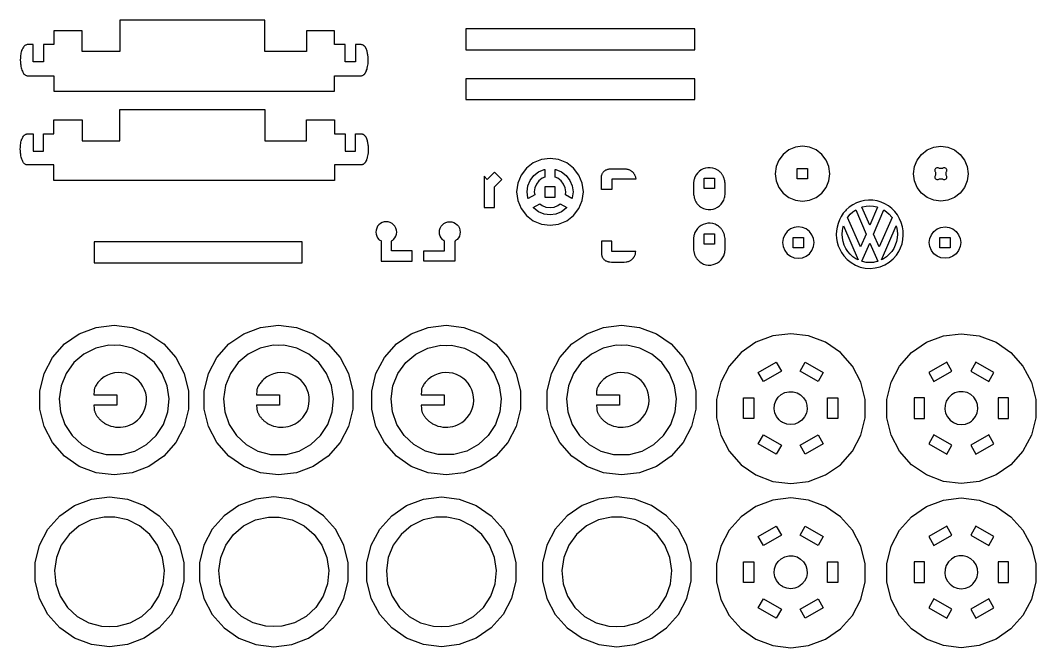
# Model space of a CAD drawing. Extents: x -23.6 to 62.2, y -80.9 to -11.5.
# Drawn here: x 35.15 to 59.56, y -29.04 to -13.96 of the extents above; entities that cross this region are included whole.
import ezdxf

# ---------------------------------------------------------------- set-up
doc = ezdxf.new("R2010")
doc.units = 0
doc.layers.get('0').update_dxf_attribs({"linetype": 'CONTINUOUS'})
doc.layers.add('SECTIONCUTEDGES', color=18, linetype='CONTINUOUS')

msp = doc.modelspace()

# ---------------------------------------------------------------- linework, layer by layer
for points in [[(51.589, -18.009), (51.589, -17.759), (51.838, -17.759), (51.838, -18.009)], [(48.011, -17.962), (47.761, -17.962), (47.761, -18.212), (48.011, -18.212)]]:
    msp.add_lwpolyline(points, close=True)
at = {"layer": 'SECTIONCUTEDGES'}
for points in [[(35.27, -15.277), (35.28, -15.283), (35.294, -15.289), (35.306, -15.292), (35.321, -15.295), (35.33, -15.295), (35.963, -15.295), (35.963, -15.67), (42.709, -15.67), (42.709, -15.295), (43.346, -15.295), (43.355, -15.294), (43.368, -15.292), (43.38, -15.288), (43.392, -15.283), (43.403, -15.277), (43.414, -15.269), (43.421, -15.263), (43.428, -15.256), (43.431, -15.253), (43.438, -15.245), (43.443, -15.237), (43.449, -15.229), (43.451, -15.224), (43.461, -15.203), (43.471, -15.181), (43.477, -15.165), (43.487, -15.134), (43.494, -15.111), (43.502, -15.074), (43.507, -15.043), (43.512, -15.007), (43.514, -14.98), (43.515, -14.952), (43.516, -14.925), (43.516, -14.902), (43.515, -14.88), (43.513, -14.858), (43.511, -14.835), (43.509, -14.813), (43.505, -14.791), (43.502, -14.769), (43.497, -14.747), (43.492, -14.725), (43.487, -14.704), (43.481, -14.682), (43.474, -14.661), (43.471, -14.653), (43.468, -14.645), (43.464, -14.637), (43.46, -14.63), (43.456, -14.622), (43.451, -14.615), (43.447, -14.608), (43.441, -14.601), (43.436, -14.595), (43.43, -14.589), (43.424, -14.583), (43.41, -14.571), (43.402, -14.566), (43.391, -14.559), (43.381, -14.554), (43.37, -14.551), (43.359, -14.549), (43.349, -14.548), (43.291, -14.546), (43.208, -14.546), (43.208, -14.963), (42.959, -14.963), (42.959, -14.546), (42.709, -14.546), (42.709, -14.213), (42.034, -14.213), (42.034, -14.713), (41.031, -14.713), (41.031, -13.963), (37.546, -13.963), (37.546, -14.713), (36.638, -14.713), (36.638, -14.213), (35.963, -14.213), (35.963, -14.546), (35.713, -14.546), (35.713, -14.963), (35.463, -14.963), (35.463, -14.546), (35.356, -14.546), (35.334, -14.547), (35.32, -14.548), (35.307, -14.551), (35.303, -14.552), (35.29, -14.557), (35.278, -14.562), (35.267, -14.569), (35.257, -14.576), (35.251, -14.582), (35.243, -14.59), (35.229, -14.607), (35.214, -14.63), (35.205, -14.646), (35.196, -14.664), (35.187, -14.686), (35.18, -14.708), (35.177, -14.719), (35.171, -14.749), (35.165, -14.78), (35.161, -14.811), (35.158, -14.842), (35.156, -14.874), (35.155, -14.912), (35.155, -14.92), (35.156, -14.959), (35.157, -14.974), (35.16, -15.013), (35.164, -15.036), (35.17, -15.075), (35.177, -15.108), (35.183, -15.13), (35.193, -15.158), (35.204, -15.185), (35.216, -15.212), (35.235, -15.244), (35.243, -15.254), (35.248, -15.259), (35.257, -15.268)], [(45.865, -14.669), (51.362, -14.669), (51.362, -14.169), (45.865, -14.169)], [(45.865, -15.869), (51.362, -15.869), (51.362, -15.369), (45.865, -15.369)], [(35.28, -17.427), (35.27, -17.421), (35.257, -17.411), (35.248, -17.403), (35.243, -17.398), (35.235, -17.388), (35.216, -17.356), (35.204, -17.329), (35.193, -17.301), (35.183, -17.274), (35.177, -17.252), (35.17, -17.219), (35.164, -17.18), (35.16, -17.157), (35.157, -17.118), (35.156, -17.103), (35.155, -17.064), (35.155, -17.056), (35.156, -17.017), (35.158, -16.986), (35.161, -16.955), (35.165, -16.924), (35.171, -16.893), (35.177, -16.863), (35.18, -16.852), (35.187, -16.83), (35.196, -16.808), (35.205, -16.79), (35.214, -16.774), (35.229, -16.751), (35.243, -16.733), (35.251, -16.726), (35.257, -16.72), (35.267, -16.713), (35.278, -16.706), (35.29, -16.701), (35.303, -16.696), (35.307, -16.695), (35.32, -16.692), (35.334, -16.691), (35.356, -16.69), (35.463, -16.69), (35.463, -17.107), (35.713, -17.107), (35.713, -16.69), (35.963, -16.69), (35.963, -16.357), (36.638, -16.357), (36.638, -16.857), (37.546, -16.857), (37.546, -16.107), (41.031, -16.107), (41.031, -16.857), (42.034, -16.857), (42.034, -16.357), (42.709, -16.357), (42.709, -16.69), (42.959, -16.69), (42.959, -17.107), (43.208, -17.107), (43.208, -16.69), (43.291, -16.69), (43.349, -16.691), (43.359, -16.692), (43.37, -16.695), (43.381, -16.698), (43.391, -16.703), (43.402, -16.71), (43.41, -16.715), (43.424, -16.727), (43.43, -16.732), (43.436, -16.739), (43.441, -16.745), (43.447, -16.752), (43.451, -16.759), (43.456, -16.766), (43.46, -16.773), (43.464, -16.781), (43.468, -16.789), (43.471, -16.797), (43.474, -16.805), (43.481, -16.826), (43.487, -16.848), (43.492, -16.869), (43.497, -16.891), (43.502, -16.913), (43.505, -16.935), (43.509, -16.957), (43.511, -16.979), (43.513, -17.002), (43.515, -17.024), (43.516, -17.046), (43.516, -17.069), (43.515, -17.096), (43.514, -17.123), (43.512, -17.151), (43.507, -17.187), (43.502, -17.218), (43.494, -17.255), (43.487, -17.278), (43.477, -17.309), (43.471, -17.325), (43.461, -17.347), (43.451, -17.368), (43.449, -17.373), (43.443, -17.381), (43.438, -17.389), (43.431, -17.396), (43.428, -17.4), (43.421, -17.407), (43.414, -17.413), (43.403, -17.42), (43.392, -17.427), (43.38, -17.432), (43.368, -17.436), (43.355, -17.438), (43.346, -17.439), (42.709, -17.439), (42.709, -17.814), (35.963, -17.814), (35.963, -17.439), (35.33, -17.439), (35.321, -17.439), (35.306, -17.436), (35.294, -17.433)], [(53.624, -18.22), (53.782, -18.286), (53.953, -18.308), (54.123, -18.286), (54.281, -18.22), (54.418, -18.115), (54.522, -17.979), (54.588, -17.82), (54.61, -17.65), (54.588, -17.48), (54.522, -17.321), (54.418, -17.185), (54.281, -17.08), (54.123, -17.015), (53.953, -16.992), (53.782, -17.015), (53.624, -17.08), (53.487, -17.185), (53.383, -17.321), (53.317, -17.48), (53.295, -17.65), (53.317, -17.82), (53.383, -17.979), (53.487, -18.115)], [(56.949, -18.22), (56.813, -18.115), (56.708, -17.979), (56.643, -17.82), (56.62, -17.65), (56.643, -17.48), (56.708, -17.321), (56.813, -17.185), (56.949, -17.08), (57.108, -17.015), (57.278, -16.992), (57.448, -17.015), (57.607, -17.08), (57.743, -17.185), (57.848, -17.321), (57.914, -17.48), (57.936, -17.65), (57.914, -17.82), (57.848, -17.979), (57.743, -18.115), (57.607, -18.22), (57.448, -18.286), (57.278, -18.308), (57.108, -18.286)], [(47.484, -18.782), (47.678, -18.862), (47.886, -18.89), (48.093, -18.862), (48.287, -18.782), (48.453, -18.655), (48.581, -18.488), (48.661, -18.295), (48.688, -18.087), (48.661, -17.879), (48.581, -17.686), (48.453, -17.519), (48.287, -17.392), (48.093, -17.312), (47.886, -17.284), (47.678, -17.312), (47.484, -17.392), (47.318, -17.519), (47.191, -17.686), (47.11, -17.879), (47.083, -18.087), (47.11, -18.295), (47.191, -18.488), (47.318, -18.655)], [(47.354, -18.236), (47.352, -18.231), (47.333, -18.087), (47.352, -17.944), (47.407, -17.81), (47.495, -17.696), (47.609, -17.608), (47.743, -17.553), (47.748, -17.552), (47.761, -17.55), (47.761, -17.733), (47.697, -17.76), (47.618, -17.82), (47.558, -17.898), (47.521, -17.989), (47.508, -18.087), (47.517, -18.156), (47.359, -18.247)], [(48.255, -18.156), (48.264, -18.087), (48.251, -17.989), (48.213, -17.898), (48.153, -17.82), (48.075, -17.76), (48.011, -17.733), (48.011, -17.55), (48.024, -17.552), (48.029, -17.553), (48.162, -17.608), (48.277, -17.696), (48.365, -17.81), (48.42, -17.944), (48.439, -18.087), (48.42, -18.231), (48.418, -18.236), (48.413, -18.247)], [(49.119, -18.033), (49.119, -17.785), (49.12, -17.728), (49.122, -17.712), (49.124, -17.697), (49.127, -17.687), (49.13, -17.677), (49.135, -17.664), (49.14, -17.651), (49.147, -17.639), (49.154, -17.627), (49.162, -17.616), (49.171, -17.606), (49.182, -17.595), (49.187, -17.59), (49.198, -17.581), (49.21, -17.572), (49.222, -17.565), (49.228, -17.561), (49.241, -17.555), (49.256, -17.549), (49.271, -17.544), (49.279, -17.541), (49.294, -17.538), (49.31, -17.535), (49.326, -17.533), (49.349, -17.532), (49.404, -17.531), (49.514, -17.53), (49.618, -17.531), (49.676, -17.533), (49.712, -17.535), (49.732, -17.538), (49.752, -17.543), (49.772, -17.549), (49.78, -17.552), (49.795, -17.558), (49.809, -17.565), (49.823, -17.573), (49.836, -17.582), (49.843, -17.587), (49.851, -17.594), (49.859, -17.601), (49.867, -17.608), (49.875, -17.616), (49.882, -17.623), (49.889, -17.632), (49.895, -17.64), (49.901, -17.649), (49.907, -17.658), (49.912, -17.667), (49.917, -17.677), (49.923, -17.69), (49.932, -17.713), (49.937, -17.728), (49.94, -17.74), (49.947, -17.774), (49.949, -17.783), (49.368, -17.783), (49.368, -18.033)], [(51.523, -18.46), (51.577, -18.486), (51.632, -18.503), (51.689, -18.511), (51.747, -18.51), (51.804, -18.501), (51.858, -18.483), (51.91, -18.457), (51.957, -18.423), (51.998, -18.383), (52.033, -18.337), (52.06, -18.286), (52.081, -18.225), (52.084, -18.212), (52.087, -18.19), (52.092, -18.138), (52.092, -17.881), (52.089, -17.856), (52.083, -17.821), (52.079, -17.801), (52.073, -17.779), (52.067, -17.762), (52.061, -17.746), (52.054, -17.729), (52.047, -17.713), (52.039, -17.697), (52.032, -17.684), (52.024, -17.671), (52.015, -17.659), (52.006, -17.647), (51.997, -17.635), (51.987, -17.624), (51.977, -17.613), (51.966, -17.602), (51.954, -17.592), (51.943, -17.583), (51.931, -17.574), (51.914, -17.563), (51.903, -17.556), (51.851, -17.531), (51.795, -17.514), (51.738, -17.506), (51.681, -17.507), (51.624, -17.516), (51.569, -17.534), (51.517, -17.56), (51.471, -17.594), (51.429, -17.634), (51.395, -17.68), (51.368, -17.731), (51.348, -17.788), (51.344, -17.803), (51.341, -17.822), (51.337, -17.861), (51.336, -17.884), (51.336, -18.135), (51.337, -18.151), (51.339, -18.173), (51.346, -18.207), (51.352, -18.231), (51.357, -18.247), (51.363, -18.264), (51.369, -18.28), (51.376, -18.296), (51.384, -18.312), (51.393, -18.329), (51.404, -18.347), (51.416, -18.364), (51.429, -18.381), (51.443, -18.397), (51.458, -18.412), (51.476, -18.427), (51.499, -18.445), (51.513, -18.455)], [(53.828, -17.775), (53.828, -17.525), (54.077, -17.525), (54.077, -17.775)], [(57.166, -17.785), (57.181, -17.791), (57.197, -17.793), (57.214, -17.791), (57.229, -17.785), (57.242, -17.775), (57.315, -17.775), (57.327, -17.785), (57.343, -17.791), (57.359, -17.793), (57.375, -17.791), (57.39, -17.785), (57.403, -17.775), (57.413, -17.762), (57.419, -17.747), (57.421, -17.731), (57.419, -17.715), (57.413, -17.7), (57.403, -17.687), (57.403, -17.614), (57.413, -17.601), (57.419, -17.586), (57.421, -17.569), (57.419, -17.553), (57.413, -17.538), (57.403, -17.525), (57.39, -17.515), (57.375, -17.509), (57.359, -17.507), (57.343, -17.509), (57.327, -17.515), (57.315, -17.525), (57.242, -17.525), (57.229, -17.515), (57.214, -17.509), (57.197, -17.507), (57.181, -17.509), (57.166, -17.515), (57.153, -17.525), (57.143, -17.538), (57.137, -17.553), (57.135, -17.569), (57.137, -17.586), (57.143, -17.601), (57.153, -17.614), (57.153, -17.687), (57.143, -17.7), (57.137, -17.715), (57.135, -17.731), (57.137, -17.747), (57.143, -17.762), (57.153, -17.775)], [(46.551, -18.463), (46.551, -17.963), (46.728, -17.787), (46.551, -17.61), (46.375, -17.787), (46.301, -17.713), (46.301, -18.463)], [(55.226, -19.849), (55.34, -19.893), (55.458, -19.919), (55.58, -19.927), (55.701, -19.916), (55.819, -19.887), (55.932, -19.841), (56.036, -19.778), (56.129, -19.699), (56.209, -19.608), (56.265, -19.522), (56.311, -19.429), (56.345, -19.332), (56.366, -19.231), (56.375, -19.129), (56.371, -19.026), (56.355, -18.924), (56.326, -18.825), (56.286, -18.731), (56.233, -18.642), (56.171, -18.56), (56.099, -18.486), (56.019, -18.424), (55.933, -18.372), (55.84, -18.331), (55.744, -18.303), (55.644, -18.287), (55.543, -18.284), (55.443, -18.293), (55.344, -18.316), (55.249, -18.351), (55.16, -18.397), (55.077, -18.455), (55.002, -18.522), (54.983, -18.542), (54.971, -18.555), (54.933, -18.602), (54.882, -18.679), (54.84, -18.76), (54.807, -18.845), (54.783, -18.933), (54.769, -19.024), (54.765, -19.115), (54.771, -19.206), (54.787, -19.295), (54.813, -19.383), (54.848, -19.467), (54.892, -19.547), (54.944, -19.622), (55.026, -19.712), (55.121, -19.788)], [(47.609, -18.566), (47.493, -18.476), (47.484, -18.463), (47.642, -18.372), (47.697, -18.414), (47.788, -18.452), (47.886, -18.465), (47.984, -18.452), (48.075, -18.414), (48.13, -18.372), (48.288, -18.463), (48.281, -18.473), (48.277, -18.478), (48.162, -18.566), (48.029, -18.621), (47.886, -18.64), (47.743, -18.621)], [(55.344, -19.411), (55.035, -18.704), (55.044, -18.691), (55.101, -18.624), (55.166, -18.565), (55.231, -18.521), (55.484, -19.103)], [(55.571, -18.888), (55.382, -18.453), (55.397, -18.448), (55.484, -18.43), (55.571, -18.424), (55.657, -18.43), (55.743, -18.448), (55.759, -18.453)], [(55.797, -19.411), (55.657, -19.103), (55.911, -18.521), (55.975, -18.565), (56.04, -18.624), (56.098, -18.691), (56.106, -18.704)], [(43.826, -19.751), (44.575, -19.751), (44.575, -19.501), (44.076, -19.501), (44.076, -19.27), (44.077, -19.268), (44.08, -19.264), (44.085, -19.259), (44.089, -19.256), (44.104, -19.249), (44.115, -19.241), (44.125, -19.233), (44.127, -19.231), (44.158, -19.193), (44.182, -19.149), (44.196, -19.103), (44.201, -19.054), (44.196, -19.005), (44.182, -18.958), (44.158, -18.915), (44.127, -18.877), (44.09, -18.846), (44.046, -18.823), (43.999, -18.809), (43.951, -18.804), (43.902, -18.809), (43.855, -18.823), (43.812, -18.846), (43.774, -18.877), (43.743, -18.915), (43.72, -18.958), (43.706, -19.005), (43.701, -19.054), (43.706, -19.103), (43.72, -19.149), (43.743, -19.193), (43.774, -19.231), (43.782, -19.238), (43.796, -19.248), (43.816, -19.258), (43.82, -19.262), (43.824, -19.267), (43.826, -19.27)], [(44.851, -19.751), (44.851, -19.501), (45.351, -19.501), (45.351, -19.27), (45.35, -19.269), (45.344, -19.261), (45.341, -19.259), (45.336, -19.255), (45.328, -19.252), (45.317, -19.245), (45.311, -19.241), (45.301, -19.233), (45.268, -19.193), (45.245, -19.149), (45.231, -19.103), (45.226, -19.054), (45.231, -19.005), (45.245, -18.958), (45.268, -18.915), (45.299, -18.877), (45.337, -18.846), (45.38, -18.823), (45.427, -18.809), (45.476, -18.804), (45.524, -18.809), (45.571, -18.823), (45.614, -18.846), (45.652, -18.877), (45.683, -18.915), (45.706, -18.958), (45.721, -19.005), (45.725, -19.054), (45.721, -19.103), (45.706, -19.149), (45.683, -19.193), (45.652, -19.231), (45.639, -19.242), (45.63, -19.248), (45.614, -19.256), (45.607, -19.262), (45.602, -19.268), (45.601, -19.27), (45.601, -19.751)], [(51.524, -19.796), (51.577, -19.821), (51.632, -19.838), (51.689, -19.846), (51.747, -19.845), (51.804, -19.836), (51.858, -19.818), (51.91, -19.792), (51.957, -19.758), (51.998, -19.718), (52.033, -19.672), (52.06, -19.621), (52.08, -19.564), (52.082, -19.556), (52.084, -19.548), (52.087, -19.525), (52.092, -19.471), (52.092, -19.216), (52.091, -19.207), (52.087, -19.176), (52.08, -19.141), (52.075, -19.122), (52.07, -19.105), (52.067, -19.097), (52.061, -19.081), (52.054, -19.064), (52.047, -19.048), (52.039, -19.033), (52.032, -19.019), (52.024, -19.006), (52.015, -18.994), (52.006, -18.982), (51.997, -18.97), (51.987, -18.959), (51.977, -18.948), (51.966, -18.937), (51.954, -18.927), (51.943, -18.918), (51.931, -18.909), (51.914, -18.898), (51.904, -18.892), (51.851, -18.866), (51.795, -18.849), (51.738, -18.841), (51.681, -18.842), (51.624, -18.851), (51.569, -18.869), (51.517, -18.895), (51.471, -18.929), (51.429, -18.969), (51.395, -19.015), (51.368, -19.066), (51.348, -19.123), (51.345, -19.133), (51.343, -19.146), (51.337, -19.196), (51.336, -19.217), (51.336, -19.482), (51.337, -19.488), (51.342, -19.523), (51.35, -19.557), (51.354, -19.574), (51.36, -19.591), (51.366, -19.607), (51.369, -19.615), (51.376, -19.631), (51.38, -19.639), (51.388, -19.654), (51.393, -19.664), (51.404, -19.682), (51.416, -19.699), (51.422, -19.708), (51.436, -19.724), (51.451, -19.74), (51.476, -19.762), (51.499, -19.78), (51.512, -19.789)], [(53.663, -19.633), (53.755, -19.671), (53.852, -19.684), (53.95, -19.671), (54.041, -19.633), (54.12, -19.573), (54.18, -19.494), (54.218, -19.403), (54.231, -19.305), (54.218, -19.208), (54.18, -19.116), (54.12, -19.038), (54.041, -18.978), (53.95, -18.94), (53.852, -18.927), (53.755, -18.94), (53.663, -18.978), (53.585, -19.038), (53.525, -19.116), (53.487, -19.208), (53.474, -19.305), (53.487, -19.403), (53.525, -19.494), (53.585, -19.573)], [(55.238, -19.696), (55.166, -19.646), (55.101, -19.587), (55.044, -19.52), (54.995, -19.446), (54.957, -19.366), (54.929, -19.282), (54.912, -19.195), (54.906, -19.106), (54.912, -19.017), (54.931, -18.921), (54.938, -18.9), (55.292, -19.723), (55.249, -19.701)], [(55.849, -19.723), (56.203, -18.9), (56.208, -18.915), (56.212, -18.929), (56.229, -19.017), (56.235, -19.106), (56.229, -19.195), (56.212, -19.282), (56.184, -19.366), (56.146, -19.446), (56.098, -19.52), (56.04, -19.587), (55.975, -19.646), (55.899, -19.698)], [(57.28, -19.671), (57.189, -19.633), (57.111, -19.573), (57.051, -19.494), (57.013, -19.403), (57, -19.305), (57.013, -19.208), (57.051, -19.116), (57.111, -19.038), (57.189, -18.978), (57.28, -18.94), (57.378, -18.927), (57.476, -18.94), (57.567, -18.978), (57.646, -19.038), (57.706, -19.116), (57.743, -19.208), (57.756, -19.305), (57.743, -19.403), (57.706, -19.494), (57.646, -19.573), (57.567, -19.633), (57.476, -19.671), (57.378, -19.684)], [(49.222, -19.741), (49.235, -19.748), (49.249, -19.754), (49.264, -19.76), (49.279, -19.764), (49.294, -19.768), (49.31, -19.771), (49.326, -19.772), (49.365, -19.774), (49.412, -19.775), (49.531, -19.776), (49.635, -19.774), (49.671, -19.773), (49.712, -19.77), (49.732, -19.767), (49.752, -19.763), (49.772, -19.757), (49.787, -19.751), (49.802, -19.744), (49.816, -19.737), (49.83, -19.728), (49.843, -19.719), (49.851, -19.712), (49.859, -19.705), (49.867, -19.698), (49.875, -19.69), (49.882, -19.682), (49.889, -19.674), (49.895, -19.665), (49.901, -19.657), (49.907, -19.648), (49.912, -19.638), (49.917, -19.629), (49.922, -19.619), (49.928, -19.604), (49.936, -19.582), (49.943, -19.553), (49.949, -19.523), (49.368, -19.523), (49.368, -19.273), (49.119, -19.273), (49.119, -19.525), (49.119, -19.552), (49.12, -19.583), (49.121, -19.588), (49.123, -19.604), (49.127, -19.619), (49.13, -19.629), (49.135, -19.642), (49.14, -19.654), (49.147, -19.667), (49.154, -19.678), (49.162, -19.689), (49.171, -19.7), (49.182, -19.711), (49.192, -19.72), (49.204, -19.729), (49.21, -19.733)], [(51.589, -19.344), (51.589, -19.094), (51.839, -19.094), (51.839, -19.344)], [(53.727, -19.43), (53.727, -19.181), (53.977, -19.181), (53.977, -19.43)], [(57.253, -19.43), (57.253, -19.181), (57.503, -19.181), (57.503, -19.43)], [(36.93, -19.791), (41.927, -19.791), (41.927, -19.291), (36.93, -19.291)], [(55.378, -19.756), (55.571, -19.318), (55.764, -19.756), (55.753, -19.76), (55.743, -19.764), (55.657, -19.781), (55.571, -19.787), (55.484, -19.781), (55.397, -19.763)], [(36.572, -24.685), (36.215, -24.438), (35.927, -24.114), (35.725, -23.729), (35.621, -23.308), (35.621, -22.874), (35.725, -22.452), (35.927, -22.068), (36.215, -21.743), (36.572, -21.497), (36.978, -21.343), (37.409, -21.291), (37.84, -21.343), (38.246, -21.497), (38.603, -21.743), (38.891, -22.068), (39.092, -22.452), (39.196, -22.874), (39.196, -23.308), (39.093, -23.729), (38.891, -24.114), (38.603, -24.438), (38.246, -24.685), (37.84, -24.839), (37.409, -24.891), (36.978, -24.839)], [(40.523, -24.685), (40.165, -24.438), (39.878, -24.113), (39.676, -23.729), (39.572, -23.308), (39.572, -22.874), (39.676, -22.452), (39.878, -22.068), (40.166, -21.743), (40.523, -21.497), (40.929, -21.343), (41.36, -21.291), (41.79, -21.343), (42.196, -21.497), (42.553, -21.743), (42.841, -22.068), (43.043, -22.452), (43.147, -22.874), (43.147, -23.308), (43.043, -23.729), (42.842, -24.113), (42.554, -24.438), (42.196, -24.685), (41.79, -24.839), (41.36, -24.891), (40.929, -24.839)], [(44.192, -24.438), (43.905, -24.114), (43.703, -23.729), (43.599, -23.308), (43.599, -22.874), (43.703, -22.452), (43.905, -22.068), (44.193, -21.743), (44.55, -21.497), (44.956, -21.343), (45.387, -21.291), (45.817, -21.343), (46.223, -21.497), (46.58, -21.743), (46.868, -22.068), (47.07, -22.452), (47.174, -22.874), (47.174, -23.308), (47.07, -23.729), (46.869, -24.114), (46.581, -24.438), (46.223, -24.685), (45.817, -24.839), (45.387, -24.891), (44.956, -24.839), (44.55, -24.685)], [(48.767, -24.685), (48.41, -24.438), (48.122, -24.114), (47.921, -23.729), (47.817, -23.308), (47.817, -22.874), (47.921, -22.452), (48.123, -22.068), (48.41, -21.743), (48.768, -21.497), (49.173, -21.343), (49.604, -21.291), (50.035, -21.343), (50.441, -21.497), (50.798, -21.743), (51.086, -22.068), (51.288, -22.452), (51.392, -22.874), (51.392, -23.308), (51.288, -23.729), (51.086, -24.114), (50.798, -24.438), (50.441, -24.685), (50.035, -24.839), (49.604, -24.891), (49.173, -24.839)], [(52.476, -24.645), (52.834, -24.891), (53.24, -25.045), (53.67, -25.097), (54.101, -25.045), (54.507, -24.891), (54.865, -24.645), (55.152, -24.32), (55.354, -23.936), (55.458, -23.514), (55.458, -23.08), (55.354, -22.659), (55.152, -22.275), (54.864, -21.95), (54.507, -21.703), (54.101, -21.55), (53.67, -21.498), (53.24, -21.55), (52.834, -21.703), (52.477, -21.95), (52.189, -22.275), (51.987, -22.659), (51.883, -23.08), (51.883, -23.514), (51.987, -23.936), (52.188, -24.32)], [(57.339, -25.045), (56.933, -24.891), (56.576, -24.645), (56.288, -24.32), (56.086, -23.936), (55.982, -23.514), (55.982, -23.08), (56.086, -22.659), (56.288, -22.275), (56.576, -21.95), (56.933, -21.703), (57.339, -21.55), (57.77, -21.498), (58.201, -21.55), (58.607, -21.703), (58.964, -21.95), (59.252, -22.275), (59.454, -22.659), (59.558, -23.08), (59.558, -23.514), (59.454, -23.936), (59.252, -24.32), (58.964, -24.645), (58.607, -24.891), (58.201, -25.045), (57.77, -25.097)], [(36.633, -24.161), (36.911, -24.315), (37.219, -24.399), (37.409, -24.403), (37.599, -24.399), (37.907, -24.315), (38.185, -24.161), (38.419, -23.944), (38.594, -23.677), (38.7, -23.377), (38.731, -23.06), (38.685, -22.745), (38.565, -22.449), (38.378, -22.191), (38.134, -21.986), (37.849, -21.844), (37.538, -21.775), (37.409, -21.778), (37.28, -21.775), (36.969, -21.844), (36.683, -21.986), (36.44, -22.191), (36.253, -22.449), (36.133, -22.745), (36.087, -23.06), (36.118, -23.377), (36.224, -23.677), (36.399, -23.944)], [(40.583, -24.16), (40.862, -24.315), (41.169, -24.399), (41.36, -24.403), (41.55, -24.399), (41.857, -24.315), (42.136, -24.16), (42.369, -23.944), (42.544, -23.677), (42.65, -23.377), (42.681, -23.06), (42.635, -22.744), (42.516, -22.449), (42.328, -22.191), (42.085, -21.986), (41.8, -21.844), (41.488, -21.775), (41.36, -21.778), (41.231, -21.775), (40.92, -21.844), (40.634, -21.986), (40.391, -22.191), (40.204, -22.449), (40.084, -22.744), (40.038, -23.06), (40.069, -23.377), (40.175, -23.677), (40.35, -23.944)], [(45.387, -24.403), (45.196, -24.399), (44.889, -24.315), (44.61, -24.161), (44.377, -23.944), (44.202, -23.677), (44.096, -23.377), (44.065, -23.06), (44.111, -22.745), (44.231, -22.449), (44.418, -22.191), (44.661, -21.986), (44.947, -21.844), (45.258, -21.775), (45.387, -21.778), (45.515, -21.775), (45.827, -21.844), (46.112, -21.986), (46.355, -22.191), (46.543, -22.449), (46.662, -22.745), (46.708, -23.06), (46.677, -23.377), (46.571, -23.677), (46.396, -23.944), (46.163, -24.161), (45.884, -24.315), (45.577, -24.399)], [(48.828, -24.161), (49.107, -24.315), (49.414, -24.399), (49.604, -24.403), (49.794, -24.399), (50.102, -24.315), (50.381, -24.161), (50.614, -23.944), (50.789, -23.677), (50.895, -23.377), (50.926, -23.06), (50.88, -22.745), (50.76, -22.449), (50.573, -22.191), (50.33, -21.986), (50.044, -21.844), (49.733, -21.775), (49.604, -21.778), (49.475, -21.775), (49.164, -21.844), (48.879, -21.986), (48.635, -22.191), (48.448, -22.449), (48.328, -22.745), (48.283, -23.06), (48.314, -23.377), (48.42, -23.677), (48.594, -23.944)], [(52.887, -22.428), (53.32, -22.178), (53.445, -22.395), (53.012, -22.645)], [(54.328, -22.645), (53.895, -22.395), (54.02, -22.178), (54.452, -22.428)], [(57.113, -22.645), (57.546, -22.395), (57.421, -22.178), (56.988, -22.428)], [(58.428, -22.645), (58.553, -22.428), (58.121, -22.178), (57.996, -22.395)], [(37.179, -23.647), (37.199, -23.659), (37.218, -23.669), (37.272, -23.695), (37.328, -23.715), (37.386, -23.73), (37.445, -23.74), (37.504, -23.745), (37.564, -23.744), (37.623, -23.738), (37.682, -23.727), (37.739, -23.71), (37.795, -23.688), (37.848, -23.662), (37.899, -23.631), (37.969, -23.576), (38.032, -23.512), (38.085, -23.44), (38.127, -23.362), (38.159, -23.279), (38.179, -23.192), (38.188, -23.103), (38.184, -23.014), (38.168, -22.927), (38.14, -22.842), (38.102, -22.762), (38.052, -22.687), (37.993, -22.62), (37.926, -22.562), (37.851, -22.513), (37.77, -22.475), (37.685, -22.448), (37.597, -22.433), (37.507, -22.43), (37.419, -22.439), (37.332, -22.459), (37.248, -22.492), (37.17, -22.535), (37.097, -22.59), (37.086, -22.6), (37.077, -22.609), (37.057, -22.629), (37.037, -22.65), (37.02, -22.669), (37.005, -22.689), (36.99, -22.71), (36.976, -22.731), (36.963, -22.753), (36.953, -22.772), (36.946, -22.786), (36.941, -22.801), (36.938, -22.808), (36.934, -22.824), (36.931, -22.839), (36.929, -22.857), (36.928, -22.869), (36.921, -22.962), (37.475, -22.962), (37.475, -23.212), (36.921, -23.212), (36.928, -23.295), (36.931, -23.32), (36.933, -23.337), (36.937, -23.353), (36.942, -23.369), (36.948, -23.385), (36.951, -23.393), (36.958, -23.408), (36.965, -23.421), (36.972, -23.433), (36.979, -23.446), (36.987, -23.458), (36.995, -23.47), (37.003, -23.482), (37.012, -23.493), (37.021, -23.505), (37.03, -23.516), (37.039, -23.527), (37.048, -23.538), (37.058, -23.549), (37.068, -23.559), (37.078, -23.569), (37.088, -23.579), (37.099, -23.588), (37.11, -23.597), (37.121, -23.606), (37.132, -23.615), (37.143, -23.623), (37.155, -23.631), (37.167, -23.639)], [(41.09, -23.647), (41.11, -23.659), (41.13, -23.669), (41.184, -23.695), (41.24, -23.715), (41.298, -23.73), (41.356, -23.74), (41.416, -23.745), (41.475, -23.744), (41.535, -23.738), (41.593, -23.727), (41.651, -23.71), (41.706, -23.688), (41.76, -23.662), (41.811, -23.631), (41.881, -23.576), (41.943, -23.512), (41.996, -23.44), (42.039, -23.362), (42.071, -23.279), (42.091, -23.192), (42.099, -23.103), (42.096, -23.014), (42.08, -22.927), (42.052, -22.842), (42.013, -22.762), (41.964, -22.687), (41.905, -22.62), (41.837, -22.562), (41.762, -22.513), (41.682, -22.475), (41.596, -22.448), (41.508, -22.433), (41.419, -22.43), (41.33, -22.439), (41.243, -22.459), (41.16, -22.492), (41.082, -22.535), (41.009, -22.59), (40.997, -22.6), (40.988, -22.609), (40.968, -22.629), (40.949, -22.65), (40.932, -22.669), (40.916, -22.689), (40.902, -22.71), (40.888, -22.731), (40.875, -22.753), (40.865, -22.772), (40.858, -22.786), (40.852, -22.801), (40.85, -22.808), (40.846, -22.824), (40.843, -22.839), (40.84, -22.857), (40.839, -22.869), (40.833, -22.962), (41.387, -22.962), (41.387, -23.212), (40.833, -23.212), (40.84, -23.295), (40.842, -23.32), (40.845, -23.337), (40.849, -23.353), (40.854, -23.369), (40.859, -23.385), (40.863, -23.393), (40.87, -23.408), (40.877, -23.421), (40.884, -23.433), (40.891, -23.446), (40.899, -23.458), (40.907, -23.47), (40.915, -23.482), (40.923, -23.493), (40.932, -23.505), (40.941, -23.516), (40.95, -23.527), (40.96, -23.538), (40.97, -23.549), (40.98, -23.559), (40.99, -23.569), (41, -23.579), (41.011, -23.588), (41.021, -23.597), (41.032, -23.606), (41.044, -23.615), (41.055, -23.623), (41.067, -23.631), (41.078, -23.639)], [(45.044, -23.647), (45.063, -23.659), (45.083, -23.669), (45.137, -23.695), (45.193, -23.715), (45.251, -23.73), (45.31, -23.74), (45.369, -23.745), (45.429, -23.744), (45.488, -23.738), (45.547, -23.727), (45.604, -23.71), (45.66, -23.688), (45.713, -23.662), (45.764, -23.631), (45.834, -23.576), (45.897, -23.512), (45.95, -23.44), (45.992, -23.362), (46.024, -23.279), (46.044, -23.192), (46.053, -23.103), (46.049, -23.014), (46.033, -22.927), (46.005, -22.842), (45.967, -22.762), (45.917, -22.687), (45.858, -22.62), (45.79, -22.562), (45.716, -22.513), (45.635, -22.475), (45.55, -22.448), (45.462, -22.433), (45.372, -22.43), (45.284, -22.439), (45.197, -22.459), (45.113, -22.492), (45.035, -22.535), (44.962, -22.59), (44.951, -22.6), (44.942, -22.609), (44.922, -22.629), (44.902, -22.65), (44.885, -22.669), (44.87, -22.689), (44.855, -22.71), (44.841, -22.731), (44.828, -22.753), (44.818, -22.772), (44.811, -22.786), (44.806, -22.801), (44.803, -22.808), (44.799, -22.824), (44.796, -22.839), (44.794, -22.857), (44.793, -22.869), (44.786, -22.962), (45.34, -22.962), (45.34, -23.212), (44.786, -23.212), (44.793, -23.295), (44.796, -23.32), (44.798, -23.337), (44.802, -23.353), (44.807, -23.369), (44.813, -23.385), (44.816, -23.393), (44.823, -23.408), (44.83, -23.421), (44.837, -23.433), (44.844, -23.446), (44.852, -23.458), (44.86, -23.47), (44.868, -23.482), (44.877, -23.493), (44.886, -23.505), (44.895, -23.516), (44.904, -23.527), (44.913, -23.538), (44.923, -23.549), (44.933, -23.559), (44.943, -23.569), (44.953, -23.579), (44.964, -23.588), (44.975, -23.597), (44.986, -23.606), (44.997, -23.615), (45.008, -23.623), (45.02, -23.631), (45.032, -23.639)], [(49.277, -23.659), (49.297, -23.669), (49.351, -23.695), (49.407, -23.715), (49.464, -23.73), (49.523, -23.74), (49.583, -23.745), (49.642, -23.744), (49.702, -23.738), (49.76, -23.727), (49.818, -23.71), (49.873, -23.688), (49.927, -23.662), (49.978, -23.631), (50.048, -23.576), (50.11, -23.512), (50.163, -23.44), (50.206, -23.362), (50.238, -23.279), (50.258, -23.192), (50.266, -23.103), (50.262, -23.014), (50.247, -22.927), (50.219, -22.842), (50.18, -22.762), (50.131, -22.687), (50.072, -22.62), (50.004, -22.562), (49.929, -22.513), (49.848, -22.475), (49.763, -22.448), (49.675, -22.433), (49.586, -22.43), (49.497, -22.439), (49.41, -22.459), (49.327, -22.492), (49.249, -22.535), (49.176, -22.59), (49.164, -22.6), (49.155, -22.609), (49.135, -22.629), (49.116, -22.65), (49.099, -22.669), (49.083, -22.689), (49.069, -22.71), (49.055, -22.731), (49.041, -22.753), (49.032, -22.772), (49.025, -22.786), (49.019, -22.801), (49.017, -22.808), (49.013, -22.824), (49.01, -22.839), (49.007, -22.857), (49.006, -22.869), (49, -22.962), (49.554, -22.962), (49.554, -23.212), (49, -23.212), (49.007, -23.295), (49.009, -23.32), (49.012, -23.337), (49.016, -23.353), (49.02, -23.369), (49.026, -23.385), (49.029, -23.393), (49.037, -23.408), (49.044, -23.421), (49.051, -23.433), (49.058, -23.446), (49.066, -23.458), (49.074, -23.47), (49.082, -23.482), (49.09, -23.493), (49.099, -23.505), (49.108, -23.516), (49.117, -23.527), (49.127, -23.538), (49.137, -23.549), (49.147, -23.559), (49.157, -23.569), (49.167, -23.579), (49.178, -23.588), (49.188, -23.597), (49.199, -23.606), (49.21, -23.615), (49.222, -23.623), (49.233, -23.631), (49.245, -23.639), (49.257, -23.647)], [(53.472, -23.627), (53.448, -23.612), (53.435, -23.603), (53.418, -23.59), (53.407, -23.58), (53.391, -23.565), (53.329, -23.486), (53.29, -23.395), (53.274, -23.298), (53.283, -23.199), (53.316, -23.106), (53.371, -23.024), (53.444, -22.958), (53.532, -22.912), (53.628, -22.889), (53.727, -22.891), (53.822, -22.917), (53.908, -22.966), (53.979, -23.034), (54.031, -23.118), (54.061, -23.213), (54.066, -23.311), (54.047, -23.408), (54.005, -23.497), (53.941, -23.573), (53.861, -23.631), (53.769, -23.668), (53.671, -23.68), (53.573, -23.668), (53.478, -23.631)], [(57.579, -23.631), (57.671, -23.668), (57.769, -23.68), (57.867, -23.668), (57.968, -23.627), (57.99, -23.614), (58.013, -23.597), (58.037, -23.577), (58.05, -23.564), (58.111, -23.486), (58.15, -23.395), (58.166, -23.298), (58.157, -23.199), (58.125, -23.106), (58.07, -23.024), (57.996, -22.958), (57.909, -22.912), (57.812, -22.889), (57.714, -22.891), (57.618, -22.917), (57.532, -22.966), (57.461, -23.034), (57.409, -23.118), (57.38, -23.213), (57.374, -23.311), (57.393, -23.408), (57.436, -23.497), (57.499, -23.573)], [(52.787, -23.534), (52.537, -23.534), (52.537, -23.034), (52.787, -23.034)], [(54.553, -23.534), (54.553, -23.034), (54.802, -23.034), (54.802, -23.534)], [(56.638, -23.534), (56.888, -23.534), (56.888, -23.034), (56.638, -23.034)], [(58.653, -23.534), (58.903, -23.534), (58.903, -23.034), (58.653, -23.034)], [(53.32, -24.39), (52.887, -24.14), (53.012, -23.924), (53.445, -24.174)], [(54.02, -24.39), (53.895, -24.174), (54.328, -23.924), (54.452, -24.14)], [(57.421, -24.39), (57.546, -24.174), (57.113, -23.924), (56.988, -24.14)], [(58.121, -24.39), (58.553, -24.14), (58.428, -23.924), (57.996, -24.174)], [(36.46, -28.814), (36.102, -28.568), (35.814, -28.243), (35.613, -27.859), (35.509, -27.437), (35.509, -27.003), (35.613, -26.582), (35.815, -26.197), (36.103, -25.873), (36.46, -25.626), (36.866, -25.473), (37.296, -25.42), (37.727, -25.473), (38.133, -25.626), (38.49, -25.873), (38.778, -26.197), (38.98, -26.582), (39.084, -27.003), (39.084, -27.437), (38.98, -27.859), (38.778, -28.243), (38.49, -28.568), (38.133, -28.814), (37.727, -28.968), (37.296, -29.02), (36.865, -28.968)], [(41.247, -29.02), (41.678, -28.968), (42.084, -28.814), (42.441, -28.568), (42.729, -28.243), (42.931, -27.858), (43.035, -27.437), (43.035, -27.003), (42.931, -26.581), (42.729, -26.197), (42.441, -25.872), (42.084, -25.626), (41.678, -25.472), (41.247, -25.42), (40.816, -25.472), (40.41, -25.626), (40.053, -25.872), (39.765, -26.197), (39.563, -26.581), (39.459, -27.003), (39.459, -27.437), (39.563, -27.858), (39.765, -28.243), (40.053, -28.568), (40.41, -28.814), (40.816, -28.968)], [(44.437, -28.814), (44.08, -28.568), (43.792, -28.243), (43.59, -27.859), (43.486, -27.437), (43.486, -27.003), (43.59, -26.582), (43.792, -26.197), (44.08, -25.873), (44.437, -25.626), (44.843, -25.473), (45.274, -25.42), (45.705, -25.473), (46.111, -25.626), (46.468, -25.873), (46.756, -26.197), (46.958, -26.582), (47.062, -27.003), (47.062, -27.437), (46.958, -27.859), (46.756, -28.243), (46.468, -28.568), (46.111, -28.814), (45.705, -28.968), (45.274, -29.02), (44.843, -28.968)], [(49.492, -29.02), (49.923, -28.968), (50.329, -28.814), (50.686, -28.568), (50.974, -28.243), (51.175, -27.859), (51.279, -27.437), (51.279, -27.003), (51.175, -26.582), (50.973, -26.197), (50.686, -25.873), (50.328, -25.626), (49.923, -25.473), (49.492, -25.42), (49.061, -25.473), (48.655, -25.626), (48.298, -25.873), (48.01, -26.197), (47.808, -26.582), (47.704, -27.003), (47.704, -27.437), (47.808, -27.859), (48.01, -28.243), (48.298, -28.568), (48.655, -28.814), (49.061, -28.968)], [(52.834, -28.837), (53.24, -28.991), (53.67, -29.043), (54.101, -28.991), (54.507, -28.837), (54.865, -28.59), (55.152, -28.265), (55.354, -27.881), (55.458, -27.46), (55.458, -27.026), (55.354, -26.604), (55.152, -26.22), (54.864, -25.895), (54.507, -25.649), (54.101, -25.495), (53.67, -25.443), (53.24, -25.495), (52.834, -25.649), (52.477, -25.895), (52.189, -26.22), (51.987, -26.604), (51.883, -27.026), (51.883, -27.46), (51.987, -27.881), (52.188, -28.265), (52.476, -28.59)], [(56.933, -28.837), (56.576, -28.59), (56.288, -28.265), (56.086, -27.881), (55.982, -27.46), (55.982, -27.026), (56.086, -26.604), (56.288, -26.22), (56.576, -25.895), (56.933, -25.649), (57.339, -25.495), (57.77, -25.443), (58.201, -25.495), (58.607, -25.649), (58.964, -25.895), (59.252, -26.22), (59.454, -26.604), (59.558, -27.026), (59.558, -27.46), (59.454, -27.881), (59.252, -28.265), (58.964, -28.59), (58.607, -28.837), (58.201, -28.991), (57.77, -29.043), (57.339, -28.991)], [(36.52, -28.29), (36.799, -28.445), (37.106, -28.528), (37.296, -28.532), (37.487, -28.528), (37.794, -28.445), (38.073, -28.29), (38.306, -28.073), (38.481, -27.807), (38.587, -27.506), (38.618, -27.189), (38.572, -26.874), (38.452, -26.579), (38.265, -26.321), (38.022, -26.115), (37.736, -25.973), (37.425, -25.904), (37.296, -25.908), (37.168, -25.904), (36.856, -25.973), (36.571, -26.115), (36.327, -26.321), (36.14, -26.579), (36.021, -26.874), (35.975, -27.189), (36.006, -27.506), (36.112, -27.807), (36.287, -28.073)], [(41.247, -28.532), (41.057, -28.528), (40.749, -28.444), (40.471, -28.29), (40.237, -28.073), (40.062, -27.807), (39.956, -27.506), (39.925, -27.189), (39.971, -26.874), (40.091, -26.578), (40.278, -26.321), (40.521, -26.115), (40.807, -25.973), (41.118, -25.904), (41.247, -25.907), (41.376, -25.904), (41.687, -25.973), (41.973, -26.115), (42.216, -26.321), (42.403, -26.578), (42.523, -26.874), (42.569, -27.189), (42.538, -27.506), (42.432, -27.807), (42.257, -28.073), (42.023, -28.29), (41.745, -28.444), (41.437, -28.528)], [(44.498, -28.29), (44.776, -28.445), (45.084, -28.528), (45.274, -28.532), (45.464, -28.528), (45.772, -28.445), (46.05, -28.29), (46.284, -28.073), (46.459, -27.807), (46.565, -27.506), (46.596, -27.189), (46.55, -26.874), (46.43, -26.579), (46.243, -26.321), (46, -26.115), (45.714, -25.973), (45.403, -25.904), (45.274, -25.908), (45.145, -25.904), (44.834, -25.973), (44.548, -26.115), (44.305, -26.321), (44.118, -26.579), (43.998, -26.874), (43.952, -27.189), (43.983, -27.506), (44.089, -27.807), (44.264, -28.073)], [(48.715, -28.29), (48.994, -28.445), (49.302, -28.528), (49.492, -28.532), (49.682, -28.528), (49.989, -28.445), (50.268, -28.29), (50.502, -28.073), (50.676, -27.807), (50.782, -27.506), (50.813, -27.189), (50.768, -26.874), (50.648, -26.579), (50.461, -26.321), (50.217, -26.115), (49.932, -25.973), (49.621, -25.904), (49.492, -25.908), (49.363, -25.904), (49.052, -25.973), (48.766, -26.115), (48.523, -26.321), (48.336, -26.579), (48.216, -26.874), (48.17, -27.189), (48.201, -27.506), (48.307, -27.807), (48.482, -28.073)], [(53.012, -26.59), (52.887, -26.374), (53.32, -26.124), (53.445, -26.34)], [(54.328, -26.59), (53.895, -26.34), (54.02, -26.124), (54.452, -26.374)], [(57.113, -26.59), (57.546, -26.34), (57.421, -26.124), (56.988, -26.374)], [(57.996, -26.34), (58.428, -26.59), (58.553, -26.374), (58.121, -26.124)], [(53.477, -27.576), (53.473, -27.573), (53.448, -27.557), (53.43, -27.544), (53.416, -27.533), (53.404, -27.522), (53.39, -27.51), (53.329, -27.431), (53.29, -27.341), (53.274, -27.243), (53.283, -27.145), (53.316, -27.051), (53.371, -26.969), (53.444, -26.903), (53.532, -26.857), (53.628, -26.834), (53.727, -26.836), (53.822, -26.862), (53.908, -26.911), (53.979, -26.98), (54.031, -27.064), (54.061, -27.158), (54.066, -27.257), (54.047, -27.354), (54.005, -27.443), (53.941, -27.519), (53.861, -27.577), (53.769, -27.613), (53.671, -27.626), (53.573, -27.613)], [(57.579, -27.577), (57.671, -27.613), (57.769, -27.626), (57.867, -27.613), (57.961, -27.577), (57.973, -27.57), (57.992, -27.557), (58.013, -27.542), (58.022, -27.535), (58.037, -27.522), (58.049, -27.51), (58.111, -27.431), (58.15, -27.341), (58.166, -27.243), (58.157, -27.145), (58.125, -27.051), (58.07, -26.969), (57.996, -26.903), (57.909, -26.857), (57.812, -26.834), (57.714, -26.836), (57.618, -26.862), (57.532, -26.911), (57.461, -26.98), (57.409, -27.064), (57.38, -27.158), (57.374, -27.257), (57.393, -27.354), (57.436, -27.443), (57.499, -27.519)], [(52.537, -27.479), (52.537, -26.98), (52.787, -26.98), (52.787, -27.479)], [(54.802, -27.479), (54.553, -27.479), (54.553, -26.98), (54.802, -26.98)], [(56.888, -27.479), (56.888, -26.98), (56.638, -26.98), (56.638, -27.479)], [(58.653, -27.479), (58.903, -27.479), (58.903, -26.98), (58.653, -26.98)], [(53.32, -28.335), (52.887, -28.086), (53.012, -27.869), (53.445, -28.119)], [(53.895, -28.119), (54.328, -27.869), (54.452, -28.086), (54.02, -28.335)], [(57.421, -28.335), (57.546, -28.119), (57.113, -27.869), (56.988, -28.086)], [(58.121, -28.335), (58.553, -28.086), (58.428, -27.869), (57.996, -28.119)]]:
    msp.add_lwpolyline(points, close=True, dxfattribs=at)

doc.saveas('drawing.dxf')
